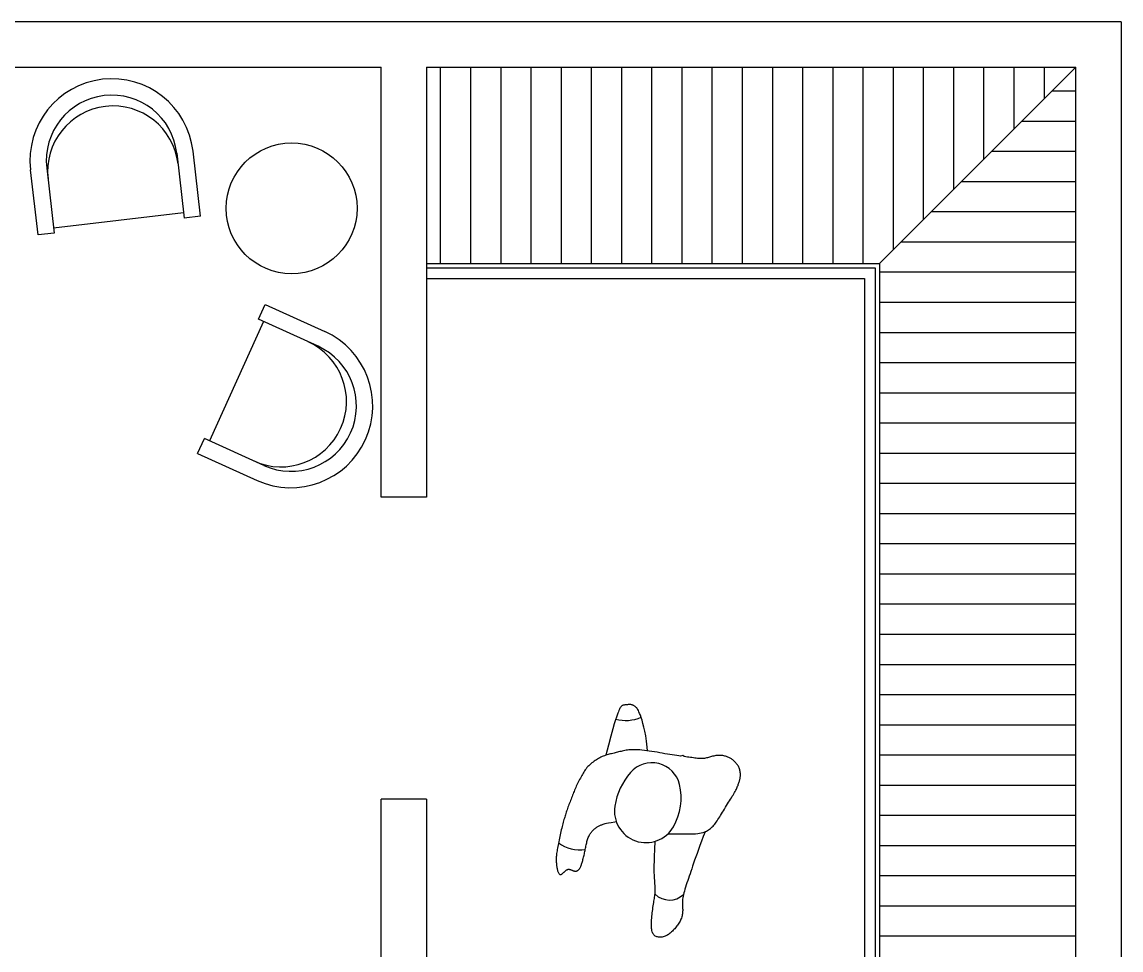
# Model space of a CAD drawing. Header units: inches. Extents: x 105.6 to 147.4, y 36.9 to 62.2.
# Drawn here: x 123.339 to 126.98, y 48.907 to 51.982 of the extents above; entities that cross this region are included whole.
import ezdxf

# ---------------------------------------------------------------- set-up
doc = ezdxf.new("R2010")
doc.units = ezdxf.units.IN
doc.header["$MEASUREMENT"] = 0
for name, color, linetype in [('detalle ventanas', 2, 'Continuous'), ('Gente', 11, 'Continuous'), ('MUEBLES', 1, 'Continuous')]:
    doc.layers.add(name, color=color, linetype=linetype)

msp = doc.modelspace()

# ---------------------------------------------------------------- hatches: boundary and pattern name
at = {"true_color": 0xc49980}
h = msp.add_hatch(dxfattribs=at)
h.set_pattern_fill('LINE', color=33, scale=0.8, angle=90, style=0)
h.set_pattern_definition([(90, (36.82588, -7.24654), (-0.1, 6e-18), [])])
h.paths.add_polyline_path([(126.1799, 51.1819), (126.8299, 51.8319), (124.6787, 51.8319), (124.6787, 51.1819)])
h = msp.add_hatch(dxfattribs=at)
h.set_pattern_fill('LINE', color=33, scale=0.8, style=0)
h.set_pattern_definition([(0, (36.82588, -7.24654), (0, 0.1), [])])
h.paths.add_polyline_path([(126.1799, 47.9819), (126.8299, 47.9819), (126.8299, 51.8319), (126.1799, 51.1819)])

# ---------------------------------------------------------------- linework, layer by layer
at = {"color": 33}
for p, q in [((126.1799, 51.1819), (126.8299, 51.8319)), ((124.6787, 51.1819), (126.1799, 51.1819)), ((126.1799, 51.1819), (126.1799, 47.9819))]:
    msp.add_line(p, q, dxfattribs=at)
at = {"color": 33, "true_color": 0xc49980}
for p, q in [((124.6787, 51.1669), (126.1649, 51.1669)), ((126.1649, 51.1669), (126.1649, 47.9819)), ((124.6787, 51.1319), (126.1299, 51.1319)), ((126.1299, 51.1319), (126.1299, 49.0157)), ((126.1299, 51.1319), (126.1299, 47.9819))]:
    msp.add_line(p, q, dxfattribs=at)
at = {"layer": 'detalle ventanas', "color": 5}
for p, q in [((126.9799, 51.9819), (119.3299, 51.9819)), ((126.9799, 51.9819), (126.9799, 40.5819)), ((119.4799, 51.8319), (124.5287, 51.8319)), ((124.5287, 50.4069), (124.5287, 51.8319)), ((124.6787, 51.8319), (124.6787, 50.4069)), ((124.6787, 51.8319), (126.8299, 51.8319)), ((126.8299, 47.9819), (126.8299, 51.8319)), ((124.6787, 50.4069), (124.5287, 50.4069)), ((124.5287, 47.9819), (124.5287, 49.4069)), ((124.6787, 49.4069), (124.5287, 49.4069)), ((124.6787, 49.4069), (124.6787, 47.9819))]:
    msp.add_line(p, q, dxfattribs=at)
at = {"layer": 'Gente'}
for p, q in [((125.3165, 49.7011), (125.3147, 49.6966)), ((125.3183, 49.7049), (125.3165, 49.7011)), ((125.3199, 49.7081), (125.3183, 49.7049)), ((125.3215, 49.7108), (125.3199, 49.7081)), ((125.3231, 49.713), (125.3215, 49.7108)), ((125.3248, 49.7147), (125.3231, 49.713)), ((125.3265, 49.7161), (125.3248, 49.7147)), ((125.3282, 49.7171), (125.3265, 49.7161)), ((125.33, 49.7179), (125.3282, 49.7171)), ((125.3319, 49.7185), (125.33, 49.7179)), ((125.3339, 49.7188), (125.3319, 49.7185)), ((125.3358, 49.7191), (125.3339, 49.7188)), ((125.3379, 49.7193), (125.3358, 49.7191)), ((125.34, 49.7195), (125.3379, 49.7193)), ((125.3422, 49.7197), (125.34, 49.7195)), ((125.3444, 49.7199), (125.3422, 49.7197)), ((125.3466, 49.72), (125.3444, 49.7199)), ((125.3489, 49.7202), (125.3466, 49.72)), ((125.3512, 49.7202), (125.3489, 49.7202)), ((125.3534, 49.7202), (125.3512, 49.7202)), ((125.3557, 49.72), (125.3534, 49.7202)), ((125.3579, 49.7197), (125.3557, 49.72)), ((125.36, 49.7192), (125.3579, 49.7197)), ((125.3621, 49.7186), (125.36, 49.7192)), ((125.3642, 49.7177), (125.3621, 49.7186)), ((125.3662, 49.7167), (125.3642, 49.7177)), ((125.3681, 49.7155), (125.3662, 49.7167)), ((125.3701, 49.7141), (125.3681, 49.7155)), ((125.3719, 49.7126), (125.3701, 49.7141)), ((125.3737, 49.7108), (125.3719, 49.7126)), ((125.3755, 49.7089), (125.3737, 49.7108)), ((125.3773, 49.7066), (125.3755, 49.7089)), ((125.3791, 49.7039), (125.3773, 49.7066)), ((125.381, 49.7005), (125.3791, 49.7039)), ((125.383, 49.6963), (125.381, 49.7005)), ((125.305, 49.6693), (125.3012, 49.6567)), ((125.308, 49.6784), (125.305, 49.6693)), ((125.3105, 49.6854), (125.308, 49.6784)), ((125.3127, 49.6914), (125.3105, 49.6854)), ((125.3147, 49.6966), (125.3127, 49.6914)), ((125.3852, 49.6911), (125.383, 49.6963)), ((125.3875, 49.6848), (125.3852, 49.6911)), ((125.3902, 49.6773), (125.3875, 49.6848)), ((125.3931, 49.6683), (125.3902, 49.6773)), ((125.3961, 49.6579), (125.3931, 49.6683)), ((125.2963, 49.6394), (125.2899, 49.6161)), ((125.3012, 49.6567), (125.2963, 49.6394)), ((125.3992, 49.6458), (125.3961, 49.6579)), ((125.4023, 49.632), (125.3992, 49.6458)), ((125.4052, 49.6164), (125.4023, 49.632)), ((125.2899, 49.6161), (125.2819, 49.5854)), ((125.4077, 49.5989), (125.4052, 49.6164)), ((125.4099, 49.5794), (125.4077, 49.5989)), ((125.2819, 49.5854), (125.2734, 49.5524)), ((125.2844, 49.5555), (125.2805, 49.5545)), ((125.2884, 49.5565), (125.2844, 49.5555)), ((125.2923, 49.5575), (125.2884, 49.5565)), ((125.2963, 49.5584), (125.2923, 49.5575)), ((125.3002, 49.5593), (125.2963, 49.5584)), ((125.304, 49.5603), (125.3002, 49.5593)), ((125.3078, 49.5613), (125.304, 49.5603)), ((125.3117, 49.5623), (125.3078, 49.5613)), ((125.3155, 49.5633), (125.3117, 49.5623)), ((125.3194, 49.5643), (125.3155, 49.5633)), ((125.3234, 49.5652), (125.3194, 49.5643)), ((125.3274, 49.5662), (125.3234, 49.5652)), ((125.3315, 49.5671), (125.3274, 49.5662)), ((125.3357, 49.5679), (125.3315, 49.5671)), ((125.34, 49.5687), (125.3357, 49.5679)), ((125.3446, 49.5694), (125.34, 49.5687)), ((125.3493, 49.5699), (125.3446, 49.5694)), ((125.3544, 49.5704), (125.3493, 49.5699)), ((125.3598, 49.5706), (125.3544, 49.5704)), ((125.3656, 49.5707), (125.3598, 49.5706)), ((125.3718, 49.5706), (125.3656, 49.5707)), ((125.3784, 49.5703), (125.3718, 49.5706)), ((125.3855, 49.5698), (125.3784, 49.5703)), ((125.3929, 49.5691), (125.3855, 49.5698)), ((125.4007, 49.5682), (125.3929, 49.5691)), ((125.4087, 49.5672), (125.4007, 49.5682)), ((125.417, 49.566), (125.4087, 49.5672)), ((125.4108, 49.5669), (125.4099, 49.5794)), ((125.4255, 49.5648), (125.417, 49.566)), ((125.4341, 49.5634), (125.4255, 49.5648)), ((125.4428, 49.562), (125.4341, 49.5634)), ((125.4515, 49.5605), (125.4428, 49.562)), ((125.4602, 49.559), (125.4515, 49.5605)), ((125.4688, 49.5575), (125.4602, 49.559)), ((125.4772, 49.556), (125.4688, 49.5575)), ((125.4854, 49.5546), (125.4772, 49.556)), ((125.2202, 49.5209), (125.2169, 49.5178)), ((125.2236, 49.524), (125.2202, 49.5209)), ((125.2272, 49.5269), (125.2236, 49.524)), ((125.2308, 49.5297), (125.2272, 49.5269)), ((125.2345, 49.5324), (125.2308, 49.5297)), ((125.2382, 49.535), (125.2345, 49.5324)), ((125.2419, 49.5374), (125.2382, 49.535)), ((125.2457, 49.5397), (125.2419, 49.5374)), ((125.2494, 49.5419), (125.2457, 49.5397)), ((125.2532, 49.544), (125.2494, 49.5419)), ((125.2571, 49.5459), (125.2532, 49.544)), ((125.2609, 49.5477), (125.2571, 49.5459)), ((125.2648, 49.5493), (125.2609, 49.5477)), ((125.2686, 49.5508), (125.2648, 49.5493)), ((125.2726, 49.5522), (125.2686, 49.5508)), ((125.2765, 49.5534), (125.2726, 49.5522)), ((125.2805, 49.5545), (125.2765, 49.5534)), ((125.4933, 49.5533), (125.4854, 49.5546)), ((125.5009, 49.5521), (125.4933, 49.5533)), ((125.508, 49.5511), (125.5009, 49.5521)), ((125.5147, 49.5502), (125.508, 49.5511)), ((125.521, 49.5493), (125.5147, 49.5502)), ((125.5277, 49.5512), (125.521, 49.5493)), ((125.5328, 49.5478), (125.5277, 49.5512)), ((125.5382, 49.5472), (125.5328, 49.5478)), ((125.5435, 49.5465), (125.5382, 49.5472)), ((125.5486, 49.5458), (125.5435, 49.5465)), ((125.5536, 49.5451), (125.5486, 49.5458)), ((125.5585, 49.5444), (125.5536, 49.5451)), ((125.5632, 49.5436), (125.5585, 49.5444)), ((125.5678, 49.543), (125.5632, 49.5436)), ((125.5722, 49.5424), (125.5678, 49.543)), ((125.5766, 49.5419), (125.5722, 49.5424)), ((125.5807, 49.5415), (125.5766, 49.5419)), ((125.5848, 49.5413), (125.5807, 49.5415)), ((125.5887, 49.5413), (125.5848, 49.5413)), ((125.5924, 49.5414), (125.5887, 49.5413)), ((125.5961, 49.5417), (125.5924, 49.5414)), ((125.5997, 49.5421), (125.5961, 49.5417)), ((125.6032, 49.5427), (125.5997, 49.5421)), ((125.6066, 49.5434), (125.6032, 49.5427)), ((125.6101, 49.5441), (125.6066, 49.5434)), ((125.6134, 49.545), (125.6101, 49.5441)), ((125.6168, 49.5459), (125.6134, 49.545)), ((125.6202, 49.5469), (125.6168, 49.5459)), ((125.6236, 49.5478), (125.6202, 49.5469)), ((125.627, 49.5488), (125.6236, 49.5478)), ((125.6304, 49.5497), (125.627, 49.5488)), ((125.6338, 49.5504), (125.6304, 49.5497)), ((125.6372, 49.5511), (125.6338, 49.5504)), ((125.6406, 49.5516), (125.6372, 49.5511)), ((125.6441, 49.5519), (125.6406, 49.5516)), ((125.6475, 49.552), (125.6441, 49.5519)), ((125.6509, 49.552), (125.6475, 49.552)), ((125.6543, 49.5518), (125.6509, 49.552)), ((125.6576, 49.5515), (125.6543, 49.5518)), ((125.6609, 49.551), (125.6576, 49.5515)), ((125.664, 49.5504), (125.6609, 49.551)), ((125.667, 49.5498), (125.664, 49.5504)), ((125.6699, 49.549), (125.667, 49.5498)), ((125.6727, 49.5482), (125.6699, 49.549)), ((125.6753, 49.5473), (125.6727, 49.5482)), ((125.6778, 49.5463), (125.6753, 49.5473)), ((125.6803, 49.5452), (125.6778, 49.5463)), ((125.6826, 49.5441), (125.6803, 49.5452)), ((125.6849, 49.5428), (125.6826, 49.5441)), ((125.6872, 49.5415), (125.6849, 49.5428)), ((125.6893, 49.5401), (125.6872, 49.5415)), ((125.6915, 49.5386), (125.6893, 49.5401)), ((125.6936, 49.5371), (125.6915, 49.5386)), ((125.6956, 49.5354), (125.6936, 49.5371)), ((125.6976, 49.5336), (125.6956, 49.5354)), ((125.6996, 49.5317), (125.6976, 49.5336)), ((125.7016, 49.5298), (125.6996, 49.5317)), ((125.7035, 49.5277), (125.7016, 49.5298)), ((125.7053, 49.5255), (125.7035, 49.5277)), ((125.7072, 49.5232), (125.7053, 49.5255)), ((125.7089, 49.5208), (125.7072, 49.5232)), ((125.7106, 49.5183), (125.7089, 49.5208)), ((125.1933, 49.4849), (125.191, 49.4807)), ((125.1955, 49.4889), (125.1933, 49.4849)), ((125.1978, 49.4929), (125.1955, 49.4889)), ((125.2002, 49.4968), (125.1978, 49.4929)), ((125.2026, 49.5005), (125.2002, 49.4968)), ((125.2052, 49.5042), (125.2026, 49.5005)), ((125.2078, 49.5077), (125.2052, 49.5042)), ((125.2107, 49.5112), (125.2078, 49.5077)), ((125.2137, 49.5145), (125.2107, 49.5112)), ((125.2169, 49.5178), (125.2137, 49.5145)), ((125.7122, 49.5157), (125.7106, 49.5183)), ((125.7136, 49.513), (125.7122, 49.5157)), ((125.7149, 49.5102), (125.7136, 49.513)), ((125.716, 49.5073), (125.7149, 49.5102)), ((125.7169, 49.5043), (125.716, 49.5073)), ((125.7176, 49.5013), (125.7169, 49.5043)), ((125.7182, 49.4982), (125.7176, 49.5013)), ((125.7186, 49.4951), (125.7182, 49.4982)), ((125.7189, 49.4921), (125.7186, 49.4951)), ((125.7187, 49.4807), (125.7189, 49.4834)), ((125.719, 49.4891), (125.7189, 49.4921)), ((125.7189, 49.4834), (125.719, 49.4862)), ((125.719, 49.4862), (125.719, 49.4891)), ((125.1753, 49.4497), (125.1733, 49.4454)), ((125.1773, 49.4542), (125.1753, 49.4497)), ((125.1795, 49.4586), (125.1773, 49.4542)), ((125.1818, 49.4631), (125.1795, 49.4586)), ((125.184, 49.4676), (125.1818, 49.4631)), ((125.1864, 49.472), (125.184, 49.4676)), ((125.1887, 49.4764), (125.1864, 49.472)), ((125.191, 49.4807), (125.1887, 49.4764)), ((125.7071, 49.4431), (125.7086, 49.4464)), ((125.7086, 49.4464), (125.7099, 49.4496)), ((125.7099, 49.4496), (125.7111, 49.4526)), ((125.7111, 49.4526), (125.7121, 49.4555)), ((125.7121, 49.4555), (125.7131, 49.4583)), ((125.7131, 49.4583), (125.714, 49.461)), ((125.714, 49.461), (125.7148, 49.4637)), ((125.7148, 49.4637), (125.7156, 49.4662)), ((125.7156, 49.4662), (125.7163, 49.4686)), ((125.7163, 49.4686), (125.7169, 49.471)), ((125.7169, 49.471), (125.7175, 49.4733)), ((125.7175, 49.4733), (125.7179, 49.4757)), ((125.7179, 49.4757), (125.7183, 49.4782)), ((125.7183, 49.4782), (125.7187, 49.4807)), ((125.1597, 49.4114), (125.1581, 49.407)), ((125.1614, 49.4158), (125.1597, 49.4114)), ((125.163, 49.4201), (125.1614, 49.4158)), ((125.1646, 49.4243), (125.163, 49.4201)), ((125.1662, 49.4285), (125.1646, 49.4243)), ((125.1679, 49.4326), (125.1662, 49.4285)), ((125.1696, 49.4368), (125.1679, 49.4326)), ((125.1711, 49.4411), (125.1696, 49.4368)), ((125.1733, 49.4454), (125.1711, 49.4411)), ((125.6864, 49.4068), (125.6894, 49.4117)), ((125.6894, 49.4117), (125.6922, 49.4163)), ((125.6922, 49.4163), (125.6949, 49.4206)), ((125.6949, 49.4206), (125.6973, 49.4248)), ((125.6973, 49.4248), (125.6997, 49.4288)), ((125.6997, 49.4288), (125.7018, 49.4326)), ((125.7018, 49.4326), (125.7037, 49.4362)), ((125.7037, 49.4362), (125.7055, 49.4397)), ((125.7055, 49.4397), (125.7071, 49.4431)), ((125.1462, 49.3755), (125.1447, 49.3713)), ((125.1478, 49.3798), (125.1462, 49.3755)), ((125.1494, 49.3842), (125.1478, 49.3798)), ((125.1511, 49.3887), (125.1494, 49.3842)), ((125.1528, 49.3933), (125.1511, 49.3887)), ((125.1546, 49.3979), (125.1528, 49.3933)), ((125.1563, 49.4024), (125.1546, 49.3979)), ((125.1581, 49.407), (125.1563, 49.4024)), ((125.663, 49.3687), (125.6663, 49.3742)), ((125.6663, 49.3742), (125.6698, 49.3798)), ((125.6698, 49.3798), (125.6732, 49.3854)), ((125.6732, 49.3854), (125.6767, 49.3909)), ((125.6767, 49.3909), (125.68, 49.3964)), ((125.68, 49.3964), (125.6833, 49.4017)), ((125.6833, 49.4017), (125.6864, 49.4068)), ((125.1345, 49.3391), (125.1332, 49.3347)), ((125.1357, 49.3433), (125.1345, 49.3391)), ((125.1369, 49.3474), (125.1357, 49.3433)), ((125.1381, 49.3514), (125.1369, 49.3474)), ((125.1394, 49.3553), (125.1381, 49.3514)), ((125.1406, 49.3593), (125.1394, 49.3553)), ((125.1419, 49.3632), (125.1406, 49.3593)), ((125.1433, 49.3672), (125.1419, 49.3632)), ((125.1447, 49.3713), (125.1433, 49.3672)), ((125.6419, 49.335), (125.6447, 49.3392)), ((125.6447, 49.3392), (125.6475, 49.3436)), ((125.6475, 49.3436), (125.6504, 49.3482)), ((125.6504, 49.3482), (125.6534, 49.353)), ((125.6534, 49.353), (125.6565, 49.358)), ((125.6565, 49.358), (125.6596, 49.3633)), ((125.6596, 49.3633), (125.663, 49.3687)), ((125.1244, 49.3001), (125.1232, 49.2945)), ((125.1257, 49.3056), (125.1244, 49.3001)), ((125.127, 49.3108), (125.1257, 49.3056)), ((125.1282, 49.3159), (125.127, 49.3108)), ((125.1295, 49.3209), (125.1282, 49.3159)), ((125.1307, 49.3256), (125.1295, 49.3209)), ((125.132, 49.3303), (125.1307, 49.3256)), ((125.1332, 49.3347), (125.132, 49.3303)), ((125.2254, 49.298), (125.2272, 49.3001)), ((125.2272, 49.3001), (125.2292, 49.3022)), ((125.2292, 49.3022), (125.2312, 49.3042)), ((125.2312, 49.3042), (125.2333, 49.3061)), ((125.2333, 49.3061), (125.2355, 49.308)), ((125.2355, 49.308), (125.2377, 49.3098)), ((125.2377, 49.3098), (125.2399, 49.3115)), ((125.2399, 49.3115), (125.2422, 49.3131)), ((125.2422, 49.3131), (125.2444, 49.3146)), ((125.2444, 49.3146), (125.2466, 49.316)), ((125.2466, 49.316), (125.2488, 49.3172)), ((125.2488, 49.3172), (125.2509, 49.3184)), ((125.2509, 49.3184), (125.253, 49.3194)), ((125.253, 49.3194), (125.2551, 49.3204)), ((125.2551, 49.3204), (125.2574, 49.3214)), ((125.2574, 49.3214), (125.2597, 49.3223)), ((125.2597, 49.3223), (125.2621, 49.3232)), ((125.2621, 49.3232), (125.2647, 49.3242)), ((125.2647, 49.3242), (125.2676, 49.3251)), ((125.2676, 49.3251), (125.2711, 49.3261)), ((125.2711, 49.3261), (125.2759, 49.3273)), ((125.2759, 49.3273), (125.2824, 49.3286)), ((125.2824, 49.3286), (125.2912, 49.33)), ((125.2912, 49.33), (125.3027, 49.3317)), ((125.3027, 49.3317), (125.3077, 49.3324)), ((125.603, 49.2994), (125.6068, 49.3012)), ((125.6068, 49.3012), (125.6104, 49.3032)), ((125.6104, 49.3032), (125.6137, 49.3053)), ((125.6137, 49.3053), (125.6169, 49.3076)), ((125.6169, 49.3076), (125.6199, 49.3099)), ((125.6199, 49.3099), (125.6228, 49.3124)), ((125.6228, 49.3124), (125.6257, 49.315)), ((125.6257, 49.315), (125.6284, 49.3178)), ((125.6284, 49.3178), (125.6311, 49.3207)), ((125.6311, 49.3207), (125.6338, 49.3239)), ((125.6338, 49.3239), (125.6365, 49.3274)), ((125.6365, 49.3274), (125.6391, 49.3311)), ((125.6391, 49.3311), (125.6419, 49.335)), ((125.1171, 49.2659), (125.116, 49.2604)), ((125.1183, 49.2716), (125.1171, 49.2659)), ((125.1195, 49.2773), (125.1183, 49.2716)), ((125.1207, 49.2831), (125.1195, 49.2773)), ((125.1219, 49.2888), (125.1207, 49.2831)), ((125.1232, 49.2945), (125.1219, 49.2888)), ((125.2097, 49.2624), (125.2107, 49.2661)), ((125.2107, 49.2661), (125.2117, 49.2696)), ((125.2117, 49.2696), (125.2127, 49.2731)), ((125.2127, 49.2731), (125.2138, 49.2765)), ((125.2138, 49.2765), (125.215, 49.2797)), ((125.215, 49.2797), (125.2163, 49.2828)), ((125.2163, 49.2828), (125.2176, 49.2857)), ((125.2176, 49.2857), (125.219, 49.2884)), ((125.219, 49.2884), (125.2205, 49.291)), ((125.2205, 49.291), (125.222, 49.2934)), ((125.222, 49.2934), (125.2237, 49.2957)), ((125.2237, 49.2957), (125.2254, 49.298)), ((125.4365, 49.261), (125.4369, 49.2673)), ((125.4792, 49.2923), (125.4922, 49.2923)), ((125.4922, 49.2923), (125.5118, 49.2922)), ((125.5118, 49.2922), (125.5282, 49.2921)), ((125.5282, 49.2921), (125.5419, 49.292)), ((125.5419, 49.292), (125.5532, 49.292)), ((125.5532, 49.292), (125.5626, 49.2921)), ((125.5626, 49.2921), (125.5705, 49.2924)), ((125.5705, 49.2924), (125.5774, 49.293)), ((125.5774, 49.293), (125.5835, 49.2938)), ((125.5835, 49.2938), (125.5891, 49.2949)), ((125.5899, 49.2679), (125.5845, 49.2533)), ((125.5891, 49.2949), (125.5942, 49.2962)), ((125.5959, 49.2835), (125.5899, 49.2679)), ((125.5942, 49.2962), (125.5988, 49.2977)), ((125.6021, 49.299), (125.5959, 49.2835)), ((125.5988, 49.2977), (125.603, 49.2994)), ((125.1107, 49.2311), (125.1101, 49.2269)), ((125.1114, 49.2356), (125.1107, 49.2311)), ((125.1121, 49.2402), (125.1114, 49.2356)), ((125.113, 49.245), (125.1121, 49.2402)), ((125.1139, 49.25), (125.113, 49.245)), ((125.115, 49.2551), (125.1139, 49.25)), ((125.116, 49.2604), (125.115, 49.2551)), ((125.202, 49.2254), (125.2028, 49.2292)), ((125.2028, 49.2292), (125.2036, 49.2329)), ((125.2036, 49.2329), (125.2043, 49.2366)), ((125.2043, 49.2366), (125.205, 49.2403)), ((125.205, 49.2403), (125.2057, 49.244)), ((125.2057, 49.244), (125.2065, 49.2477)), ((125.2065, 49.2477), (125.2072, 49.2514)), ((125.2072, 49.2514), (125.208, 49.2551)), ((125.208, 49.2551), (125.2088, 49.2587)), ((125.2088, 49.2587), (125.2097, 49.2624)), ((125.4347, 49.2236), (125.4351, 49.2342)), ((125.4351, 49.2342), (125.4357, 49.2465)), ((125.4357, 49.2465), (125.4365, 49.261)), ((125.5796, 49.2397), (125.5752, 49.2271)), ((125.5845, 49.2533), (125.5796, 49.2397)), ((125.1089, 49.2116), (125.1088, 49.2081)), ((125.1088, 49.2081), (125.1088, 49.2048)), ((125.1088, 49.2048), (125.1089, 49.2015)), ((125.109, 49.2152), (125.1089, 49.2116)), ((125.1089, 49.2015), (125.1091, 49.1983)), ((125.1093, 49.2189), (125.109, 49.2152)), ((125.1091, 49.1983), (125.1092, 49.1952)), ((125.1092, 49.1952), (125.1095, 49.1921)), ((125.1096, 49.2228), (125.1093, 49.2189)), ((125.1095, 49.1921), (125.1097, 49.1891)), ((125.1101, 49.2269), (125.1096, 49.2228)), ((125.1921, 49.1895), (125.1929, 49.1919)), ((125.1929, 49.1919), (125.1937, 49.1944)), ((125.1937, 49.1944), (125.1946, 49.1972)), ((125.1946, 49.1972), (125.1955, 49.2002)), ((125.1955, 49.2002), (125.1964, 49.2035)), ((125.1964, 49.2035), (125.1974, 49.2069)), ((125.1974, 49.2069), (125.1984, 49.2105)), ((125.1984, 49.2105), (125.1993, 49.2141)), ((125.1993, 49.2141), (125.2002, 49.2179)), ((125.2002, 49.2179), (125.2011, 49.2217)), ((125.2011, 49.2217), (125.202, 49.2254)), ((125.4338, 49.1902), (125.4339, 49.1978)), ((125.4339, 49.1978), (125.4341, 49.2058)), ((125.4341, 49.2058), (125.4344, 49.2143)), ((125.4344, 49.2143), (125.4347, 49.2236)), ((125.564, 49.1942), (125.5607, 49.1847)), ((125.5674, 49.2043), (125.564, 49.1942)), ((125.5711, 49.2153), (125.5674, 49.2043)), ((125.5752, 49.2271), (125.5711, 49.2153)), ((125.1097, 49.1891), (125.11, 49.1861)), ((125.11, 49.1861), (125.1104, 49.1832)), ((125.1104, 49.1832), (125.1109, 49.1803)), ((125.1109, 49.1803), (125.1114, 49.1775)), ((125.1114, 49.1775), (125.112, 49.1748)), ((125.112, 49.1748), (125.1127, 49.1722)), ((125.1127, 49.1722), (125.1134, 49.1697)), ((125.1134, 49.1697), (125.1143, 49.1673)), ((125.1143, 49.1673), (125.1152, 49.165)), ((125.1152, 49.165), (125.1162, 49.163)), ((125.1162, 49.163), (125.1173, 49.1612)), ((125.1173, 49.1612), (125.1184, 49.1597)), ((125.1184, 49.1597), (125.1195, 49.1584)), ((125.1195, 49.1584), (125.1206, 49.1576)), ((125.1206, 49.1576), (125.1218, 49.1571)), ((125.1218, 49.1571), (125.1229, 49.1569)), ((125.1229, 49.1569), (125.1241, 49.157)), ((125.1241, 49.157), (125.1252, 49.1574)), ((125.1252, 49.1574), (125.1264, 49.1579)), ((125.1264, 49.1579), (125.1275, 49.1587)), ((125.1275, 49.1587), (125.1287, 49.1595)), ((125.1287, 49.1595), (125.1298, 49.1604)), ((125.1298, 49.1604), (125.1309, 49.1614)), ((125.1309, 49.1614), (125.132, 49.1623)), ((125.132, 49.1623), (125.1331, 49.1633)), ((125.1331, 49.1633), (125.1341, 49.1644)), ((125.1341, 49.1644), (125.1352, 49.1654)), ((125.1352, 49.1654), (125.1363, 49.1664)), ((125.1363, 49.1664), (125.1374, 49.1674)), ((125.1374, 49.1674), (125.1386, 49.1685)), ((125.1386, 49.1685), (125.1397, 49.1695)), ((125.1397, 49.1695), (125.1409, 49.1705)), ((125.1409, 49.1705), (125.1421, 49.1714)), ((125.1421, 49.1714), (125.1433, 49.1723)), ((125.1433, 49.1723), (125.1446, 49.173)), ((125.1446, 49.173), (125.1459, 49.1736)), ((125.1459, 49.1736), (125.1472, 49.1741)), ((125.1472, 49.1741), (125.1485, 49.1744)), ((125.1485, 49.1744), (125.1499, 49.1745)), ((125.1499, 49.1745), (125.1514, 49.1744)), ((125.1514, 49.1744), (125.1528, 49.1742)), ((125.1528, 49.1742), (125.1543, 49.1738)), ((125.1543, 49.1738), (125.1558, 49.1734)), ((125.1558, 49.1734), (125.1572, 49.1729)), ((125.1572, 49.1729), (125.1586, 49.1723)), ((125.1586, 49.1723), (125.16, 49.1718)), ((125.16, 49.1718), (125.1614, 49.1712)), ((125.1614, 49.1712), (125.1627, 49.1707)), ((125.1627, 49.1707), (125.164, 49.1702)), ((125.164, 49.1702), (125.1653, 49.1697)), ((125.1653, 49.1697), (125.1665, 49.1693)), ((125.1665, 49.1693), (125.1678, 49.169)), ((125.1678, 49.169), (125.169, 49.1687)), ((125.169, 49.1687), (125.1703, 49.1685)), ((125.1703, 49.1685), (125.1716, 49.1684)), ((125.1716, 49.1684), (125.1729, 49.1684)), ((125.1729, 49.1684), (125.1742, 49.1684)), ((125.1742, 49.1684), (125.1756, 49.1686)), ((125.1756, 49.1686), (125.1768, 49.1689)), ((125.1768, 49.1689), (125.1781, 49.1693)), ((125.1781, 49.1693), (125.1793, 49.1699)), ((125.1793, 49.1699), (125.1805, 49.1705)), ((125.1805, 49.1705), (125.1816, 49.1713)), ((125.1816, 49.1713), (125.1827, 49.1723)), ((125.1827, 49.1723), (125.1837, 49.1733)), ((125.1837, 49.1733), (125.1844, 49.1746)), ((125.1844, 49.1746), (125.1856, 49.1758)), ((125.1856, 49.1758), (125.1865, 49.1771)), ((125.1865, 49.1771), (125.1874, 49.1786)), ((125.1874, 49.1786), (125.1882, 49.1801)), ((125.1882, 49.1801), (125.189, 49.1818)), ((125.189, 49.1818), (125.1898, 49.1835)), ((125.1898, 49.1835), (125.1906, 49.1854)), ((125.1906, 49.1854), (125.1913, 49.1874)), ((125.1913, 49.1874), (125.1921, 49.1895)), ((125.4337, 49.183), (125.4338, 49.1902)), ((125.4337, 49.176), (125.4337, 49.183)), ((125.4337, 49.1693), (125.4337, 49.176)), ((125.4338, 49.1628), (125.4337, 49.1693)), ((125.434, 49.1565), (125.4338, 49.1628)), ((125.4343, 49.1503), (125.434, 49.1565)), ((125.5521, 49.1593), (125.5494, 49.1516)), ((125.5548, 49.1673), (125.5521, 49.1593)), ((125.5577, 49.1757), (125.5548, 49.1673)), ((125.5607, 49.1847), (125.5577, 49.1757)), ((125.4347, 49.1441), (125.4343, 49.1503)), ((125.4351, 49.1381), (125.4347, 49.1441)), ((125.4355, 49.1322), (125.4351, 49.1381)), ((125.436, 49.1265), (125.4355, 49.1322)), ((125.4364, 49.121), (125.436, 49.1265)), ((125.4367, 49.1157), (125.4364, 49.121)), ((125.5397, 49.1226), (125.5374, 49.1157)), ((125.542, 49.1297), (125.5397, 49.1226)), ((125.5444, 49.1369), (125.542, 49.1297)), ((125.5469, 49.1442), (125.5444, 49.1369)), ((125.5494, 49.1516), (125.5469, 49.1442)), ((125.4341, 49.0782), (125.4348, 49.0823)), ((125.4348, 49.0823), (125.4354, 49.0862)), ((125.4354, 49.0862), (125.436, 49.09)), ((125.436, 49.09), (125.4364, 49.0938)), ((125.4364, 49.0938), (125.4368, 49.0977)), ((125.4369, 49.1107), (125.4367, 49.1157)), ((125.4368, 49.0977), (125.437, 49.1018)), ((125.437, 49.1061), (125.4369, 49.1107)), ((125.437, 49.1018), (125.437, 49.1061)), ((125.5291, 49.0849), (125.5282, 49.0799)), ((125.5303, 49.0904), (125.5291, 49.0849)), ((125.5317, 49.0962), (125.5303, 49.0904)), ((125.5334, 49.1024), (125.5317, 49.0962)), ((125.5354, 49.1089), (125.5334, 49.1024)), ((125.5374, 49.1157), (125.5354, 49.1089)), ((125.4286, 49.0417), (125.4294, 49.0475)), ((125.4294, 49.0475), (125.4302, 49.0532)), ((125.4302, 49.0532), (125.431, 49.0587)), ((125.431, 49.0587), (125.4318, 49.064)), ((125.4318, 49.064), (125.4326, 49.0691)), ((125.4326, 49.0691), (125.4334, 49.0738)), ((125.4334, 49.0738), (125.4341, 49.0782)), ((125.527, 49.0669), (125.5269, 49.063)), ((125.5269, 49.063), (125.527, 49.0593)), ((125.5272, 49.0709), (125.527, 49.0669)), ((125.527, 49.0593), (125.5271, 49.0557)), ((125.5271, 49.0557), (125.5273, 49.0521)), ((125.5276, 49.0752), (125.5272, 49.0709)), ((125.5273, 49.0521), (125.5275, 49.0486)), ((125.5275, 49.0486), (125.5276, 49.045)), ((125.5282, 49.0799), (125.5276, 49.0752)), ((125.4247, 49.0075), (125.4252, 49.013)), ((125.4252, 49.013), (125.4257, 49.0186)), ((125.4257, 49.0186), (125.4264, 49.0242)), ((125.4264, 49.0242), (125.4271, 49.03)), ((125.4271, 49.03), (125.4278, 49.0358)), ((125.4278, 49.0358), (125.4286, 49.0417)), ((125.5221, 49.0096), (125.5206, 49.0062)), ((125.5235, 49.013), (125.5221, 49.0096)), ((125.5246, 49.0164), (125.5235, 49.013)), ((125.5256, 49.0199), (125.5246, 49.0164)), ((125.5264, 49.0234), (125.5256, 49.0199)), ((125.5269, 49.027), (125.5264, 49.0234)), ((125.5273, 49.0305), (125.5269, 49.027)), ((125.5276, 49.0341), (125.5273, 49.0305)), ((125.5276, 49.045), (125.5277, 49.0413)), ((125.5277, 49.0377), (125.5276, 49.0341)), ((125.5277, 49.0413), (125.5277, 49.0377)), ((125.4239, 48.9921), (125.424, 48.9971)), ((125.424, 48.9877), (125.4239, 48.9921)), ((125.424, 48.9971), (125.4243, 49.0022)), ((125.4241, 48.983), (125.424, 48.9877)), ((125.4244, 48.9787), (125.4241, 48.983)), ((125.4243, 49.0022), (125.4247, 49.0075)), ((125.425, 48.9748), (125.4244, 48.9787)), ((125.4257, 48.9711), (125.425, 48.9748)), ((125.4987, 48.9749), (125.4962, 48.9722)), ((125.5013, 48.9777), (125.4987, 48.9749)), ((125.5037, 48.9806), (125.5013, 48.9777)), ((125.5062, 48.9836), (125.5037, 48.9806)), ((125.5086, 48.9866), (125.5062, 48.9836)), ((125.5109, 48.9898), (125.5086, 48.9866)), ((125.5131, 48.993), (125.5109, 48.9898)), ((125.5152, 48.9962), (125.5131, 48.993)), ((125.5171, 48.9995), (125.5152, 48.9962)), ((125.519, 49.0028), (125.5171, 48.9995)), ((125.5206, 49.0062), (125.519, 49.0028)), ((125.4266, 48.9677), (125.4257, 48.9711)), ((125.4277, 48.9645), (125.4266, 48.9677)), ((125.4291, 48.9617), (125.4277, 48.9645)), ((125.4307, 48.9592), (125.4291, 48.9617)), ((125.4326, 48.9569), (125.4307, 48.9592)), ((125.4347, 48.955), (125.4326, 48.9569)), ((125.437, 48.9534), (125.4347, 48.955)), ((125.4394, 48.9521), (125.437, 48.9534)), ((125.4421, 48.951), (125.4394, 48.9521)), ((125.4448, 48.9502), (125.4421, 48.951)), ((125.4477, 48.9497), (125.4448, 48.9502)), ((125.4507, 48.9494), (125.4477, 48.9497)), ((125.4537, 48.9494), (125.4507, 48.9494)), ((125.4568, 48.9496), (125.4537, 48.9494)), ((125.4599, 48.95), (125.4568, 48.9496)), ((125.463, 48.9507), (125.4599, 48.95)), ((125.4661, 48.9516), (125.463, 48.9507)), ((125.4692, 48.9526), (125.4661, 48.9516)), ((125.4722, 48.9538), (125.4692, 48.9526)), ((125.4751, 48.9553), (125.4722, 48.9538)), ((125.478, 48.9568), (125.4751, 48.9553)), ((125.4807, 48.9586), (125.478, 48.9568)), ((125.4834, 48.9605), (125.4807, 48.9586)), ((125.486, 48.9626), (125.4834, 48.9605)), ((125.4886, 48.9648), (125.486, 48.9626)), ((125.4912, 48.9671), (125.4886, 48.9648)), ((125.4937, 48.9696), (125.4912, 48.9671)), ((125.4962, 48.9722), (125.4937, 48.9696))]:
    msp.add_line(p, q, dxfattribs=at)
for centre, radius, start, end in [((125.3385, 49.7992), 0.1316, 255.6231, 293.0006), ((125.4258, 49.4335), 0.0942, 13.3386, 139.0314), ((125.5227, 49.3494), 0.2225, 139.0314, 171.1682), ((125.3304, 49.4109), 0.1922, 330.2131, 13.3386), ((125.4063, 49.3674), 0.1047, 171.1682, 330.2131), ((125.1875, 49.3588), 0.1201, 233.645, 278.3558), ((125.4838, 49.1408), 0.0683, 225.7902, 313.0119)]:
    msp.add_arc(centre, radius, start, end, dxfattribs=at)
at = {"layer": 'MUEBLES'}
for p, q in [((123.8516, 51.5476), (123.8765, 51.3322)), ((123.8516, 51.5476), (123.8765, 51.3322)), ((123.9304, 51.3384), (123.9055, 51.5538)), ((123.9304, 51.3384), (123.9055, 51.5538)), ((123.392, 51.2762), (123.3671, 51.4915)), ((123.392, 51.2762), (123.3671, 51.4915)), ((123.421, 51.4978), (123.4459, 51.2824)), ((123.421, 51.4978), (123.4459, 51.2824)), ((123.4438, 51.3004), (123.8745, 51.3502)), ((123.4438, 51.3004), (123.8745, 51.3502)), ((123.9304, 51.3384), (123.8765, 51.3322)), ((123.9304, 51.3384), (123.8765, 51.3322)), ((123.4459, 51.2824), (123.392, 51.2762)), ((123.4459, 51.2824), (123.392, 51.2762)), ((124.1222, 50.9968), (124.1446, 51.0462)), ((124.1222, 50.9968), (124.1446, 51.0462)), ((124.1446, 51.0462), (124.342, 50.9566)), ((124.1446, 51.0462), (124.342, 50.9566)), ((124.1386, 50.9893), (123.9596, 50.5945)), ((124.1386, 50.9893), (123.9596, 50.5945)), ((124.3196, 50.9073), (124.1222, 50.9968)), ((124.3196, 50.9073), (124.1222, 50.9968)), ((123.9207, 50.5526), (123.9431, 50.602)), ((123.9207, 50.5526), (123.9431, 50.602)), ((124.1405, 50.5124), (123.9431, 50.602)), ((124.1405, 50.5124), (123.9431, 50.602)), ((123.9207, 50.5526), (124.1182, 50.4631)), ((123.9207, 50.5526), (124.1182, 50.4631))]:
    msp.add_line(p, q, dxfattribs=at)
msp.add_circle((124.2321, 51.3645), 0.2168, dxfattribs=at)
msp.add_circle((124.2321, 51.3645), 0.2168, dxfattribs=at)
for centre, radius, start, end in [((123.6363, 51.5227), 0.271, 6.5945, 186.5945), ((123.6363, 51.5227), 0.271, 6.5945, 186.5945), ((123.6363, 51.5227), 0.2168, 6.5945, 186.5945), ((123.6363, 51.5227), 0.2168, 6.5945, 186.5945), ((123.6405, 51.4868), 0.2168, 6.5945, 186.5945), ((123.6405, 51.4868), 0.2168, 6.5945, 186.5945), ((124.2301, 50.7099), 0.271, 245.6059, 65.6059), ((124.2301, 50.7099), 0.271, 245.6059, 65.6059), ((124.1972, 50.7248), 0.2168, 245.6059, 65.6059), ((124.1972, 50.7248), 0.2168, 245.6059, 65.6059), ((124.2301, 50.7099), 0.2168, 245.6059, 65.6059), ((124.2301, 50.7099), 0.2168, 245.6059, 65.6059)]:
    msp.add_arc(centre, radius, start, end, dxfattribs=at)

doc.saveas('drawing.dxf')
